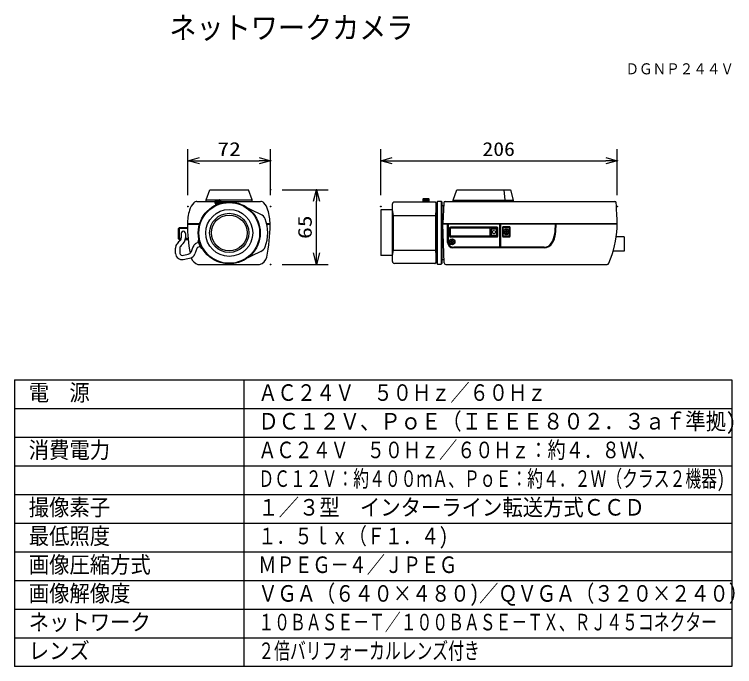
# Model space of a CAD drawing. Units: millimetres, scale not verified. Extents: x -63 to 63, y -56 to 57.
import ezdxf
from ezdxf.enums import TextEntityAlignment as Align

# ---------------------------------------------------------------- set-up
doc = ezdxf.new("R2010")
doc.units = ezdxf.units.MM
doc.header["$LTSCALE"] = 0.189787
doc.header["$PDMODE"] = 32
doc.header["$PDSIZE"] = 0.0949
for name, color, linetype in [('0-0_MOJI1', 2, 'Continuous'), ('0-1_TOUROKU', 1, 'Continuous'), ('0-2_WAKU', 1, 'Continuous'), ('0-3_GAIKEI', 1, 'Continuous'), ('0-4_SUNPO', 3, 'Continuous'), ('0-5_DEFPOINTS', 7, 'Continuous')]:
    doc.layers.add(name, color=color, linetype=linetype)
doc.styles.add('ＭＳ ゴシック', font='')
doc.styles.get('ＭＳ ゴシック').set_extended_font_data('MS Gothic')

# ---------------------------------------------------------------- blocks, each defined once
blk = doc.blocks.new('_OPEN30')
at = {"layer": '0-5_DEFPOINTS'}
blk.add_line((0, 0), (-1, 0), dxfattribs=at)
blk.add_lwpolyline([(-1, 0.26795), (0, 0), (-1, -0.26795)], dxfattribs=at)

msp = doc.modelspace()

# ---------------------------------------------------------------- linework, layer by layer
at = {"layer": '0-2_WAKU', "color": 4}
for p, q in [((-62.5001, -6.3667), (-62.5001, -56.3667)), ((-62.5001, -6.3667), (62.5001, -6.3667)), ((-22.5, -6.3667), (-22.5, -56.3667)), ((62.5001, -6.3667), (62.5001, -56.3667)), ((62.5001, -56.3667), (-62.5001, -56.3667))]:
    msp.add_line(p, q, dxfattribs=at)
at = {"layer": '0-2_WAKU'}
for p, q in [((-62.5001, -11.3667), (62.5001, -11.3667)), ((-62.5001, -16.3667), (62.5001, -16.3667)), ((-62.5001, -21.3667), (62.5001, -21.3667)), ((-62.5001, -26.3667), (62.5001, -26.3667)), ((-62.5001, -31.3667), (62.5001, -31.3667)), ((-62.5001, -36.3667), (62.5001, -36.3667)), ((-62.5001, -41.3667), (62.5001, -41.3667)), ((-62.5001, -46.3667), (62.5001, -46.3667)), ((-62.5001, -51.3667), (62.5001, -51.3667))]:
    msp.add_line(p, q, dxfattribs=at)
at = {"layer": '0-3_GAIKEI', "color": 7}
for p, q in [((-29.0753, 24.9532), (-28.4421, 26.6963)), ((-28.4421, 26.6963), (-21.6924, 26.6963)), ((-30.7069, 24.6963), (-19.5971, 24.6963)), ((-29.0753, 24.6963), (-29.0753, 24.9532)), ((-19.5571, 22.4427), (-22.7253, 23.9363)), ((3.364, 14.2323), (3.364, 24.2519)), ((10.7664, 24.5919), (3.7038, 24.5919)), ((10.9362, 24.4219), (10.9362, 14.0625)), ((12.2707, 23.9044), (12.0237, 23.9044)), ((12.2957, 24.4262), (12.125, 20.8619)), ((12.5793, 24.6963), (42.0877, 24.6963)), ((1.3409, 23.2568), (1.3409, 15.2689)), ((3.364, 23.2568), (1.3409, 23.2568)), ((10.9483, 22.6861), (11.0826, 22.8203)), ((10.9483, 15.7829), (10.9483, 22.6861)), ((-19.5571, 15.9851), (-22.7246, 14.4555)), ((3.364, 15.2689), (1.3409, 15.2689)), ((11.0826, 15.6487), (10.9483, 15.7829)), ((10.7664, 13.8925), (3.7038, 13.8925)), ((12.358, 14.4977), (12.0237, 14.4977)), ((-30.5135, 13.6962), (-19.771, 13.6962)), ((12.6646, 13.6962), (40.7632, 13.6962))]:
    msp.add_line(p, q, dxfattribs=at)
at = {"layer": '0-3_GAIKEI'}
for p, q in [((8.7041, 25.1259), (8.8005, 25.2221)), ((8.7041, 24.5919), (8.7041, 25.1259)), ((9.6831, 25.124), (8.7041, 25.124)), ((8.8005, 25.2221), (9.5888, 25.2221)), ((8.8028, 25.1226), (8.8028, 24.5931)), ((8.886, 25.124), (8.886, 24.5931)), ((8.9823, 25.124), (8.9823, 24.5919)), ((9.1075, 25.1226), (9.1075, 24.5919)), ((9.2797, 25.124), (9.2797, 24.5931)), ((9.4049, 25.124), (9.4049, 24.5931)), ((9.501, 25.124), (9.501, 24.5931)), ((9.5844, 25.124), (9.5844, 24.5919)), ((9.5888, 25.2221), (9.6852, 25.1259)), ((9.6852, 25.1259), (9.6852, 24.5919)), ((-29.0753, 24.9532), (-21.0592, 24.9532)), ((-27.5894, 24.644), (-27.5323, 24.7678)), ((-27.3424, 23.9679), (-27.5894, 24.644)), ((-27.5323, 24.7678), (-26.7932, 25.0412)), ((-27.4958, 24.6754), (-27.2525, 24.0097)), ((-27.4189, 24.707), (-27.1766, 24.0434)), ((-27.3283, 24.7405), (-27.0875, 24.0811)), ((-27.2099, 24.7813), (-26.9712, 24.1275)), ((-27.048, 24.8386), (-26.8096, 24.1868)), ((-26.9312, 24.8842), (-26.6909, 24.2266)), ((-26.8415, 24.9197), (-26.5989, 24.2553)), ((-26.7932, 25.0412), (-26.6692, 24.984)), ((-26.7628, 24.9462), (-26.5191, 24.2787)), ((11.2294, 13.7828), (11.2294, 24.6857)), ((11.8711, 24.6857), (11.8711, 13.7828)), ((13.9553, 24.9084), (24.408, 24.9084)), ((3.5514, 22.2559), (3.364, 23.2568)), ((3.5514, 22.2559), (10.9362, 22.2559)), ((3.5514, 16.2493), (3.5514, 22.2559)), ((-33.7676, 20.1109), (-33.9425, 19.9358)), ((-33.7703, 20.0891), (-33.7703, 18.1104)), ((-32.3534, 20.1109), (-33.7676, 20.1109)), ((-30.2678, 20.6854), (-32.3557, 20.6854)), ((-30.2286, 20.8013), (-32.3528, 20.8013)), ((-17.9447, 20.8013), (-18.5405, 20.8013)), ((-17.9447, 20.6854), (-18.5132, 20.6854)), ((12.125, 20.8619), (42.5398, 20.8619)), ((12.9765, 20.7232), (12.1277, 20.7232)), ((12.9765, 17.5372), (12.9765, 20.7232)), ((31.7564, 20.728), (13.1389, 20.7232)), ((13.1389, 17.6666), (13.1389, 20.7232)), ((21.585, 20.2061), (13.4557, 20.2061)), ((22.0426, 20.7234), (22.0426, 16.7466)), ((22.1629, 20.7234), (22.1629, 16.7466)), ((22.5313, 20.1407), (22.5313, 18.6425)), ((23.7222, 20.2822), (22.6732, 20.2822)), ((23.8639, 18.6425), (23.8639, 20.1407)), ((42.5398, 20.7289), (31.8857, 20.7289)), ((-33.9425, 19.9358), (-33.9425, 18.2611)), ((-32.3429, 19.9823), (-33.8851, 19.9823)), ((-33.4435, 19.1163), (-33.4435, 18.3461)), ((-32.6943, 19.1163), (-32.6943, 18.3461)), ((13.3138, 20.0644), (13.3138, 18.6244)), ((20.3656, 18.6453), (20.3656, 20.0437)), ((21.5147, 19.8878), (20.5779, 19.8878)), ((21.5147, 19.8878), (21.5147, 18.8014)), ((21.7263, 18.6244), (21.7263, 20.0644)), ((-33.9425, 18.2611), (-33.7676, 18.0862)), ((-33.4609, 18.2149), (-33.8904, 18.2149)), ((-33.7676, 18.0862), (-33.5024, 18.0862)), ((-32.7233, 18.0862), (-32.2193, 18.0862)), ((-32.2245, 18.2149), (-32.7033, 18.2149)), ((-30.0141, 16.599), (-30.4736, 17.7973)), ((-30.2294, 18.0453), (-30.3923, 17.9803)), ((21.585, 18.4832), (13.4557, 18.4832)), ((13.5058, 17.6918), (13.709, 17.6918)), ((13.5058, 17.5952), (13.5058, 17.6918)), ((13.709, 17.5952), (13.5058, 17.5952)), ((13.709, 17.8952), (13.8056, 17.8952)), ((13.709, 17.6918), (13.709, 17.8952)), ((13.709, 17.3923), (13.709, 17.5952)), ((13.8056, 17.8952), (13.8056, 17.6918)), ((13.8056, 17.6918), (14.0084, 17.6918)), ((13.8056, 17.5952), (13.8056, 17.3923)), ((14.0084, 17.5952), (13.8056, 17.5952)), ((14.0084, 17.6918), (14.0084, 17.5952)), ((22.6732, 18.5007), (23.7222, 18.5007)), ((43.7363, 18.4993), (42.3198, 18.4993)), ((43.7363, 18.4993), (43.7363, 16.0248)), ((-34.4419, 15.5988), (-34.4419, 16.5311)), ((-33.6927, 16.5311), (-33.6927, 15.6041)), ((-30.6994, 16.5002), (-31.044, 15.5595)), ((-30.3802, 17.5655), (-30.8858, 17.3518)), ((-30.1108, 16.8663), (-30.5832, 16.6831)), ((-29.6646, 16.5776), (-29.8311, 16.5174)), ((13.8056, 17.3923), (13.709, 17.3923)), ((29.7857, 16.6045), (13.911, 16.6045)), ((29.7878, 16.7338), (14.0732, 16.7338)), ((3.364, 15.2689), (3.5514, 16.2493)), ((3.5514, 16.2284), (10.9362, 16.2284)), ((43.7363, 16.0248), (41.7958, 16.0248))]:
    msp.add_line(p, q, dxfattribs=at)
at = {"layer": '0-3_GAIKEI', "color": 7}
for points in [[(-21.0592, 24.6963), (-21.0592, 24.9532), (-21.6924, 26.6963)], [(13.943, 24.7044), (13.9553, 24.9084), (14.5762, 26.6967), (23.9229, 26.6967), (24.4113, 24.896), (24.4113, 24.6963)], [(12.3805, 13.9685), (12.1277, 20.7232), (12.125, 20.8619)]]:
    msp.add_lwpolyline(points, dxfattribs=at)
at = {"layer": '0-3_GAIKEI'}
for points in [[(23.007, 24.6963), (23.007, 24.9284), (22.8139, 26.6967)], [(-27.5894, 24.644), (-26.6692, 24.984), (-26.4214, 24.3056)], [(20.5779, 19.8878), (20.5779, 18.8014), (21.5147, 18.8014)]]:
    msp.add_lwpolyline(points, dxfattribs=at)
at = {"layer": '0-3_GAIKEI', "color": 7}
msp.add_lwpolyline([(11.0826, 13.9293), (11.2294, 13.7828), (11.8711, 13.7828), (12.0237, 13.9293), (12.0237, 24.5392), (11.8711, 24.6857), (11.2294, 24.6857), (11.0826, 24.5392)], close=True, dxfattribs=at)
at = {"layer": '0-3_GAIKEI'}
for points in [[(22.6737, 18.6425), (22.6737, 20.1409), (23.7217, 20.1409), (23.7222, 18.6425)], [(21.585, 18.6244), (13.4557, 18.6244), (13.4557, 20.0644), (21.585, 20.0644)], [(23.1494, 19.1403), (23.1494, 19.3432), (22.9462, 19.3432), (22.9462, 19.4398), (23.1494, 19.4398), (23.1494, 19.6431), (23.246, 19.6431), (23.246, 19.4398), (23.4488, 19.4398), (23.4488, 19.3432), (23.246, 19.3432), (23.246, 19.1403)]]:
    msp.add_lwpolyline(points, close=True, dxfattribs=at)
at = {"layer": '0-3_GAIKEI', "color": 7}
msp.add_circle((-25.0673, 19.2051), 5.4025, dxfattribs=at)
at = {"layer": '0-3_GAIKEI'}
for centre, radius in [((-25.0674, 19.2046), 5.2942), ((-25.0674, 19.2046), 4.0856), ((-25.0673, 19.2051), 3.4185), ((-25.0673, 19.2051), 3.1208), ((21.0459, 19.3447), 0.2934), ((23.1977, 19.3915), 0.5029), ((23.1977, 19.3915), 0.406), ((13.7573, 17.6435), 0.5029), ((13.7573, 17.6435), 0.406)]:
    msp.add_circle(centre, radius, dxfattribs=at)
at = {"layer": '0-3_GAIKEI', "color": 7}
for centre, radius, start, end in [((-29.1138, 22.4001), 2.972, 136.02183, 164.54346), ((-30.6804, 23.8776), 0.8191, 91.85806, 134.29977), ((-19.62, 23.8725), 0.8191, 45.70023, 88.14194), ((-21.1866, 22.395), 2.972, 15.45654, 43.97817), ((3.7041, 24.2517), 0.3402, 90.05813, 179.98102), ((10.7662, 24.4218), 0.1701, 0.01058, 89.91109), ((12.5776, 24.4142), 0.2821, 89.64113, 177.54693), ((42.0623, 24.4112), 0.2862, 4.32418, 84.90855), ((-184.1555, 10.4577), 226.9338, 2.62775, 3.53063), ((-23.7395, 20.67), 8.6161, 162.97872, 179.89796), ((-26.5608, 20.6648), 8.6161, 0.10204, 17.02128), ((-20.0624, 21.2201), 1.3229, 19.751, 67.54455), ((-24.9991, 19.214), 6.6508, 338.35513, 21.64487), ((-2.4503, 20.9527), 29.9066, 180.51221, 190.19959), ((-47.8501, 20.9475), 29.9066, 348.49826, 359.48779), ((22.5482, 21.5), 20.0194, 337.78276, 356.02828), ((30.2632, 20.819), 12.2767, 356.70477, 0.20003), ((-20.0631, 17.2082), 1.3237, 292.47459, 340.247), ((-29.937, 15.4941), 1.888, 199.12616, 252.22037), ((-20.3633, 15.4889), 1.888, 288.28575, 344.49619), ((3.7039, 14.2324), 0.34, 180.0247, 269.9753), ((10.7663, 14.0624), 0.1699, 270.03882, 0.03951), ((12.6634, 13.9793), 0.2831, 182.19523, 270.24456), ((40.6969, 14.1196), 0.4285, 278.90263, 333.78131)]:
    msp.add_arc(centre, radius, start, end, dxfattribs=at)
at = {"layer": '0-3_GAIKEI'}
for centre, radius, start, end in [((13.456, 20.0638), 0.1422, 90.12385, 179.7823), ((21.5845, 20.0643), 0.1418, 0.03765, 89.77418), ((22.6735, 20.14), 0.1422, 90.1138, 179.74537), ((23.722, 20.1404), 0.1419, 0.11444, 89.93255), ((20.8335, 20.6487), 10.9232, 351.61485, 0.41589), ((20.8335, 20.6487), 11.0525, 351.61485, 0.41589), ((-33.0689, 19.1164), 0.3746, 359.99113, 180.00887), ((27.3994, 19.6097), 4.2766, 330.04582, 352.53061), ((27.3994, 19.6097), 4.4058, 330.04582, 352.53061), ((-32.0068, 15.7618), 2.6638, 130.97694, 148.35581), ((-34.1873, 18.3781), 0.7445, 305.62154, 357.54048), ((-34.2399, 18.387), 1.5462, 305.69925, 358.48607), ((-30.3408, 17.8479), 0.1421, 111.23256, 200.86945), ((13.9732, 17.568), 0.8401, 173.25599, 276.8438), ((13.4557, 18.6251), 0.1419, 180.27607, 270.00594), ((21.5848, 18.6246), 0.1415, 270.09524, 359.90476), ((22.6737, 18.6431), 0.1424, 180.24073, 269.80618), ((23.7218, 18.6428), 0.1421, 270.14756, 359.89938), ((-33.1645, 16.5274), 1.2774, 150.34841, 179.83027), ((-32.7997, 16.408), 0.9015, 126.64038, 172.14889), ((-26.2381, 14.1866), 5.7475, 150.69027, 163.87118), ((-30.3472, 16.4298), 1.0677, 120.29471, 147.71499), ((-30.2808, 16.3626), 0.4406, 133.33947, 161.79837), ((-29.8817, 16.65), 0.1419, 201.07841, 290.9022), ((13.9111, 17.5391), 0.9345, 180.11315, 269.99376), ((29.8119, 18.232), 1.6277, 269.07643, 329.65929), ((29.8119, 18.232), 1.4984, 269.07643, 329.65929), ((-33.3423, 15.6973), 1.1039, 185.1208, 235.20964), ((-33.2222, 15.8048), 0.5115, 203.10048, 262.64095), ((-472.7943, 2213.7287), 2241.9335, 281.30543, 281.33347), ((-32.3382, 16.2449), 0.7428, 279.77653, 320.97656), ((-32.2262, 16.0524), 1.2808, 279.30681, 337.3708), ((-33.3134, 15.57), 1.0205, 229.78404, 281.90588), ((-62.1908, 162.7025), 150.9599, 281.10963, 281.52913)]:
    msp.add_arc(centre, radius, start, end, dxfattribs=at)
at = {"layer": '0-4_SUNPO'}
for p, q in [((-32.2673, 25.7869), (-32.2673, 33.7869)), ((-17.8673, 25.7869), (-17.8673, 33.7869)), ((1.3409, 25.7869), (1.3409, 33.7869)), ((42.5363, 25.7869), (42.5363, 33.7869)), ((-30.2673, 31.7869), (-19.8673, 31.7869)), ((3.3409, 31.7869), (40.5363, 31.7869)), ((-15.8616, 26.7261), (-7.8616, 26.7261)), ((-9.8616, 15.7261), (-9.8616, 24.7261)), ((-15.8616, 13.7261), (-7.8616, 13.7261))]:
    msp.add_line(p, q, dxfattribs=at)
at = {"layer": '0-5_DEFPOINTS'}
for p in [(-17.8673, 31.7869), (42.5363, 31.7869), (-17.8616, 26.7261), (-9.8616, 26.7261), (-32.2673, 23.7869), (-17.8673, 23.7869), (1.3409, 23.7869), (42.5363, 23.7869), (-17.8616, 13.7261)]:
    msp.add_point(p, dxfattribs=at)

# ---------------------------------------------------------------- block references
at = {"layer": '0-4_SUNPO', "xscale": 2, "yscale": 2}
for p, rotation in [((-32.2673, 31.7869), 180), ((1.3409, 31.7869), 180), ((-9.8616, 26.7261), 90), ((-9.8616, 13.7261), 270)]:
    msp.add_blockref('_OPEN30', p, dxfattribs=dict(at, rotation=rotation))
for p in [(-17.8673, 31.7869), (42.5363, 31.7869)]:
    msp.add_blockref('_OPEN30', p, dxfattribs=at)

# ---------------------------------------------------------------- texts
at = {"layer": '0-0_MOJI1', "style": 'ＭＳ ゴシック'}
for s, height, width, p in [('ネットワークカメラ', 3.849, 0.9, (-35.5, 51.8932)), ('電\u3000源', 2.886, 0.9, (-60.0001, -10.9218)), ('ＡＣ２４Ｖ\u3000５０Ｈｚ／６０Ｈｚ', 2.886, 0.85, (-20, -10.9218)), ('ＤＣ１２Ｖ、ＰｏＥ（ＩＥＥＥ８０２．３ａｆ準拠)', 2.886, 0.9, (-20, -15.9218)), ('消費電力', 2.886, 0.9, (-60.0001, -20.9218)), ('ＡＣ２４Ｖ\u3000５０Ｈｚ／６０Ｈｚ：約４．８Ｗ、', 2.886, 0.8, (-20, -20.9218)), ('ＤＣ１２Ｖ：約４００ｍＡ、ＰｏＥ：約４．２Ｗ（クラス２機器)', 2.886, 0.7, (-20, -25.9218)), ('撮像素子', 2.886, 0.9, (-60.0001, -30.9218)), ('１／３型\u3000インターライン転送方式ＣＣＤ', 2.886, 0.9, (-20, -30.9218)), ('最低照度', 2.886, 0.9, (-60.0001, -35.9218)), ('１．５ｌｘ（Ｆ１．４)', 2.886, 0.8, (-20, -35.9218)), ('画像圧縮方式', 2.886, 0.9, (-60.0001, -40.9218)), ('ＭＰＥＧ－４／ＪＰＥＧ\u3000', 2.886, 0.8, (-20, -40.9218)), ('画像解像度', 2.886, 0.9, (-60.0001, -45.9218)), ('ＶＧＡ（６４０×４８０)／ＱＶＧＡ（３２０×２４０）', 2.886, 0.85, (-20, -45.9218)), ('ネットワーク', 2.886, 0.9, (-60.0001, -50.9219)), ('１０ＢＡＳＥ－Ｔ／１００ＢＡＳＥ－ＴＸ、ＲＪ４５コネクター', 2.886, 0.7, (-20, -50.9219)), ('レンズ', 2.886, 0.9, (-60.0001, -55.9219)), ('２倍バリフォーカルレンズ付き', 2.886, 0.7, (-20, -55.9219))]:
    msp.add_text(s, height=height, dxfattribs=dict(at, width=width)).set_placement(p, align=Align.BOTTOM_LEFT)
at = {"layer": '0-1_TOUROKU', "style": 'ＭＳ ゴシック', "width": 0.9}
msp.add_text('ＤＧＮＰ２４４Ｖ', height=1.924, dxfattribs=at).set_placement((43.9667, 46.2633), align=Align.BOTTOM_LEFT)
at = {"layer": '0-4_SUNPO', "style": 'ＭＳ ゴシック'}
for s, width, p in [('72', 1.25, (-27.1342, 31.8965)), ('206', 1.15, (19.0514, 31.8965))]:
    msp.add_text(s, height=2.406, dxfattribs=dict(at, width=width)).set_placement(p, align=Align.BOTTOM_LEFT)
at = {"layer": '0-4_SUNPO', "style": 'ＭＳ ゴシック', "width": 1.25}
msp.add_text('65', height=2.406, rotation=90, dxfattribs=at).set_placement((-9.9712, 18.1592), align=Align.BOTTOM_LEFT)

doc.saveas('drawing.dxf')
